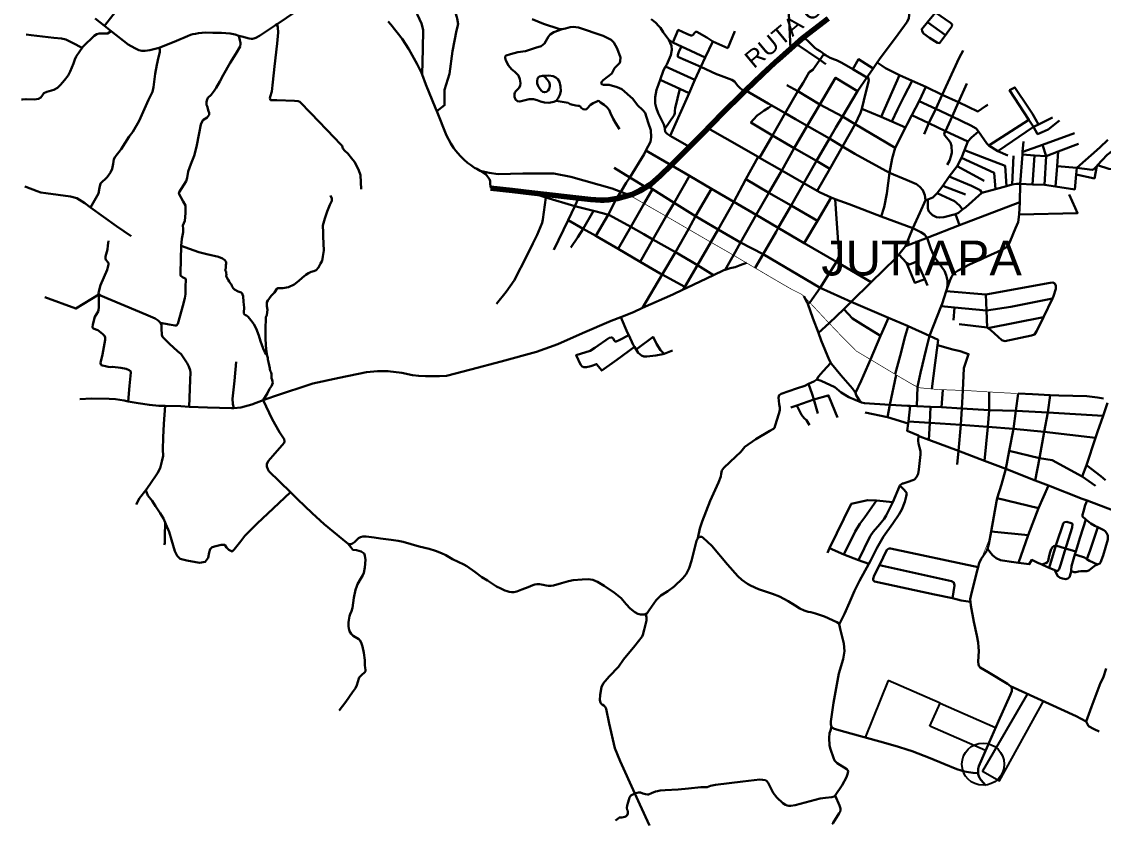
# Model space of a CAD drawing. Header units: inches. Extents: x -9 to 337, y -247 to 209.
# Drawn here: x -9.23 to 12.45, y 156.37 to 172.48 of the extents above; entities that cross this region are included whole.
import ezdxf

# ---------------------------------------------------------------- set-up
doc = ezdxf.new("R2010")
doc.units = ezdxf.units.IN
doc.header["$MEASUREMENT"] = 0
doc.layers.add('carreteras_Dissolve', color=7, linetype='Continuous', lineweight=30, true_color=0x340082)
doc.styles.get("Standard").update_dxf_attribs({"font": 'arial.ttf'})

msp = doc.modelspace()

# ---------------------------------------------------------------- linework, layer by layer
at = {"color": 1}
for p, q in [((8.138, 159.274), (7.682, 158.128)), ((9.18, 158.818), (8.138, 159.274)), ((8.977, 158.354), (9.18, 158.818)), ((9.18, 158.818), (10.294, 158.33)), ((10.093, 157.866), (8.977, 158.354))]:
    msp.add_line(p, q, dxfattribs=at)
msp.add_lwpolyline([(10.934, 159.004), (10.031, 157.455), (10.37, 157.257), (11.252, 158.86)], dxfattribs=at)
at = {"color": 5}
msp.add_circle((10.043, 157.594), 0.424, dxfattribs=at)
at = {"layer": 'carreteras_Dissolve', "color": 1}
for points in [[(7.921, 171.666), (7.968, 171.733), (8.342, 172.232), (8.524, 172.48), (8.555, 172.55), (8.582, 172.773), (8.67, 173.134), (8.758, 173.437), (8.9, 173.909), (8.958, 174.024), (9.085, 174.489), (9.1, 174.541)], [(-1.202, 171.425), (-1.182, 171.938), (-1.179, 172.318), (-1.213, 172.446), (-1.381, 172.807), (-1.406, 172.903), (-1.438, 173.026), (-1.575, 173.586), (-1.583, 173.837), (-1.576, 173.891), (-1.565, 173.91), (-1.539, 173.919), (-1.492, 173.92), (-1.403, 173.901), (-1.1, 173.822), (-1.026, 173.808), (-0.958, 173.79), (-0.795, 173.72), (-0.549, 173.622), (-0.338, 173.524), (-0.247, 173.474), (-0.165, 173.416), (-0.09, 173.387), (0.04, 173.325)], [(-7.566, 172.398), (-7.4, 172.609), (-7.23, 172.807), (-7.173, 172.862), (-7.12, 172.883), (-7.056, 172.896), (-6.988, 172.933), (-6.95, 172.956), (-6.843, 173.065), (-6.744, 173.168), (-6.617, 173.258), (-6.483, 173.318), (-6.353, 173.39), (-6.168, 173.517)], [(6.181, 171.935), (6.164, 172.37), (6.135, 172.899), (6.138, 173.136), (6.155, 173.246)], [(-0.906, 170.69), (-0.75, 170.807), (-0.75, 170.878), (-0.752, 171.116), (-0.649, 171.438), (-0.588, 171.893), (-0.512, 172.306), (-0.479, 172.433), (-0.499, 172.543), (-0.506, 172.569), (-0.555, 172.746), (-0.593, 172.793), (-0.63, 172.814), (-0.67, 172.823), (-0.805, 172.87)], [(-3.731, 172.686), (-4.108, 172.431), (-4.139, 172.411), (-4.457, 172.2), (-4.532, 172.16), (-4.572, 172.144), (-4.6, 172.14), (-4.626, 172.139), (-4.663, 172.144), (-4.816, 172.185), (-4.87, 172.2), (-4.947, 172.222), (-5.013, 172.24), (-5.048, 172.247), (-5.22, 172.256), (-5.392, 172.26), (-5.538, 172.262), (-5.609, 172.261), (-5.684, 172.249), (-5.742, 172.24), (-5.795, 172.229), (-5.839, 172.215), (-5.901, 172.193), (-6.125, 172.098), (-6.467, 171.958), (-6.656, 171.912), (-6.753, 171.899), (-6.817, 171.899), (-6.877, 171.911), (-6.946, 171.941), (-7.032, 171.988), (-7.094, 172.027), (-7.434, 172.293), (-7.498, 172.343), (-7.566, 172.398), (-7.753, 172.548)], [(8.926, 172.47), (9.088, 172.664)], [(9.088, 172.664), (9.393, 172.46), (9.421, 172.424), (9.419, 172.388), (9.359, 172.307), (9.287, 172.209)], [(-2.419, 169.121), (-2.432, 169.404), (-2.475, 169.52), (-2.555, 169.67), (-2.617, 169.744), (-2.686, 169.836), (-2.75, 169.893), (-2.787, 169.941), (-2.805, 169.994), (-2.841, 170.033), (-2.953, 170.15), (-3.431, 170.65), (-3.651, 170.873), (-3.687, 170.891), (-3.759, 170.893), (-4.11, 170.909), (-4.214, 170.908), (-4.236, 170.911), (-4.248, 170.929), (-4.25, 170.947), (-4.246, 170.977), (-4.214, 171.083), (-4.191, 171.27), (-4.156, 171.585), (-4.102, 172.045), (-4.085, 172.267), (-4.089, 172.363)], [(-4.089, 172.363), (-4.089, 172.367), (-4.108, 172.431)], [(0.175, 169.145), (0.167, 169.23), (0.161, 169.286), (0.153, 169.323), (0.114, 169.377), (0.075, 169.422), (0.026, 169.455), (-0.035, 169.494), (-0.106, 169.53), (-0.147, 169.549), (-0.233, 169.609), (-0.291, 169.654), (-0.365, 169.719), (-0.434, 169.789), (-0.526, 169.891), (-0.572, 169.951), (-0.625, 170.036), (-0.708, 170.201), (-0.906, 170.69), (-0.93, 170.75), (-1.126, 171.221), (-1.202, 171.425), (-1.214, 171.459), (-1.298, 171.632), (-1.465, 171.933), (-1.598, 172.136), (-1.827, 172.426), (-1.879, 172.484)], [(2.71, 171.168), (2.547, 171.217), (2.435, 171.218), (2.402, 171.228), (2.389, 171.241), (2.395, 171.27), (2.429, 171.309), (2.6, 171.44), (2.659, 171.548), (2.761, 171.659), (2.772, 171.689), (2.774, 171.763), (2.708, 171.944), (2.643, 172.065), (2.589, 172.117), (2.431, 172.195), (1.937, 172.363), (1.825, 172.378), (1.768, 172.372), (1.677, 172.347), (1.604, 172.332), (1.539, 172.338), (1.234, 172.437), (1.007, 172.531)], [(3.388, 172.533), (3.475, 172.468), (3.545, 172.392)], [(3.545, 172.392), (3.577, 172.358), (3.633, 172.274), (3.747, 172.117)], [(9.287, 172.209), (9.172, 172.052), (9.131, 172.06), (8.967, 172.158), (8.85, 172.247), (8.821, 172.292), (8.814, 172.333), (8.926, 172.47)], [(8.926, 172.47), (9.287, 172.209)], [(-9.135, 172.224), (-9.034, 172.212), (-8.581, 172.159), (-8.428, 172.147), (-8.337, 172.123), (-8.205, 172.059), (-8.016, 171.955)], [(-7.434, 172.293), (-7.504, 172.243), (-7.544, 172.242), (-7.672, 172.243), (-7.722, 172.23), (-7.773, 172.197), (-7.992, 171.987), (-8.016, 171.955)], [(-6.03, 167.984), (-6.018, 168.129), (-5.991, 168.259), (-5.987, 168.328), (-5.994, 168.394), (-5.953, 168.491), (-5.941, 168.641), (-5.942, 168.799), (-5.989, 168.879), (-6.074, 169.037), (-6.066, 169.063), (-5.93, 169.285), (-5.908, 169.353), (-5.888, 169.478), (-5.836, 169.625), (-5.768, 169.793), (-5.724, 169.975), (-5.669, 170.248), (-5.632, 170.422), (-5.593, 170.508), (-5.51, 170.561), (-5.485, 170.586), (-5.469, 170.616), (-5.469, 170.657), (-5.478, 170.687), (-5.51, 170.786), (-5.519, 170.814), (-5.521, 170.842), (-5.521, 170.87), (-5.516, 170.898), (-5.493, 170.952), (-5.428, 171.018), (-5.365, 171.096), (-5.329, 171.154), (-5.255, 171.285), (-5.184, 171.407), (-5.046, 171.653), (-4.936, 171.834), (-4.845, 171.986), (-4.839, 172.037), (-4.842, 172.054), (-4.852, 172.111), (-4.87, 172.2)], [(1.604, 172.332), (1.438, 172.273), (1.364, 172.227), (1.33, 172.181), (1.254, 172.046), (1.184, 171.99), (1.075, 171.958), (0.869, 171.89), (0.721, 171.87), (0.573, 171.831), (0.483, 171.8), (0.466, 171.782), (0.465, 171.759), (0.479, 171.7), (0.53, 171.602), (0.591, 171.53), (0.659, 171.473), (0.729, 171.399), (0.761, 171.331), (0.77, 171.249), (0.768, 171.197), (0.74, 171.146), (0.683, 171.096), (0.657, 171.059), (0.652, 171.028), (0.652, 170.976), (0.672, 170.922), (0.711, 170.886), (0.757, 170.878), (0.842, 170.898), (0.943, 170.93), (1.032, 170.93), (1.104, 170.906), (1.172, 170.878), (1.253, 170.86), (1.34, 170.857), (1.439, 170.872), (1.487, 170.897), (1.53, 170.95), (1.561, 171.016), (1.578, 171.089), (1.572, 171.184), (1.553, 171.275), (1.52, 171.329), (1.477, 171.364), (1.425, 171.387), (1.342, 171.401), (1.229, 171.396)], [(4.624, 172.085), (4.507, 172.165), (4.309, 172.279), (4.285, 172.278), (4.263, 172.267), (4.23, 172.219), (4.212, 172.204), (4.189, 172.205), (4.106, 172.241), (3.935, 172.315), (3.827, 172.066)], [(5.07, 172.291), (4.925, 171.951)], [(6.45, 172.172), (6.562, 172.063), (6.668, 171.958), (6.72, 171.926), (6.781, 171.892), (6.827, 171.855), (6.848, 171.832)], [(-8.016, 171.955), (-8.062, 171.892), (-8.131, 171.781), (-8.158, 171.726), (-8.186, 171.646), (-8.252, 171.483), (-8.291, 171.405), (-8.37, 171.307), (-8.45, 171.217), (-8.507, 171.152), (-8.58, 171.118), (-8.723, 171.072), (-8.781, 171.048), (-8.805, 171.007), (-8.841, 170.962), (-8.891, 170.935), (-8.97, 170.924), (-9.137, 170.931), (-9.207, 170.923), (-9.226, 170.918)], [(-7.844, 168.759), (-7.686, 169.037), (-7.666, 169.15), (-7.644, 169.238), (-7.513, 169.366), (-7.444, 169.459), (-7.412, 169.53), (-7.394, 169.634), (-7.378, 169.726), (-7.354, 169.77), (-7.23, 169.925), (-7.069, 170.18), (-6.995, 170.274), (-6.871, 170.493), (-6.685, 170.913), (-6.605, 171.072), (-6.581, 171.171), (-6.548, 171.434), (-6.518, 171.617), (-6.482, 171.772), (-6.459, 171.869), (-6.458, 171.926), (-6.467, 171.958)], [(3.747, 172.117), (3.8, 171.997), (3.808, 171.917), (3.786, 171.813), (3.706, 171.624), (3.681, 171.58)], [(3.747, 172.117), (3.827, 172.066)], [(3.827, 172.066), (3.838, 172.058), (3.996, 171.985)], [(4.387, 171.573), (3.928, 171.779), (3.925, 171.815), (3.955, 171.898), (3.996, 171.985)], [(3.996, 171.985), (4.474, 171.761)], [(4.474, 171.761), (4.624, 172.085)], [(4.925, 171.951), (4.624, 172.085)], [(6.299, 172.04), (6.77, 171.714)], [(4.387, 171.573), (4.474, 171.761)], [(6.328, 171.085), (6.434, 171.253), (6.558, 171.47), (6.633, 171.519), (6.77, 171.714)], [(6.77, 171.714), (6.848, 171.832)], [(6.77, 171.714), (6.89, 171.629)], [(6.848, 171.832), (6.883, 171.81), (6.981, 171.754), (7.064, 171.725), (7.107, 171.712), (7.213, 171.655), (7.435, 171.526)], [(7.435, 171.526), (7.545, 171.727), (7.838, 171.546)], [(9.226, 171.016), (9.563, 171.758), (9.643, 171.903)], [(3.681, 171.58), (3.639, 171.509), (3.568, 171.314)], [(4.267, 171.314), (3.681, 171.58)], [(4.267, 171.314), (4.387, 171.573)], [(4.743, 171.414), (4.7, 171.43), (4.387, 171.573)], [(7.435, 171.526), (7.713, 171.365)], [(7.732, 171.392), (7.838, 171.546)], [(7.838, 171.546), (7.921, 171.666)], [(8.365, 171.406), (8.089, 171.548), (8.018, 171.593), (7.921, 171.666)], [(3.568, 171.314), (3.535, 171.225), (3.5, 171.113), (3.474, 170.97), (3.474, 170.838), (3.492, 170.764), (3.53, 170.644), (3.61, 170.486), (3.645, 170.422), (3.658, 170.374), (3.664, 170.334)], [(3.965, 171.135), (3.568, 171.314)], [(4.151, 171.051), (4.267, 171.314)], [(5.254, 171.072), (5.129, 171.198), (5.06, 171.283), (5.01, 171.316), (4.743, 171.414)], [(6.774, 170.824), (7.088, 171.358), (7.524, 171.087)], [(7.524, 171.087), (7.53, 171.096), (7.713, 171.365)], [(7.614, 170.731), (7.692, 171.067), (7.754, 171.3), (7.732, 171.392)], [(7.713, 171.365), (7.732, 171.392)], [(8.003, 170.572), (8.365, 171.406)], [(8.216, 170.48), (8.329, 170.72), (8.461, 170.985), (8.621, 171.295)], [(8.621, 171.295), (8.365, 171.406)], [(8.893, 171.172), (8.621, 171.295)], [(3.286, 169.898), (3.379, 170.073), (3.39, 170.165), (3.385, 170.309), (3.334, 170.459), (3.27, 170.652), (3.226, 170.706), (3.119, 170.81), (3.021, 170.932), (2.806, 171.129), (2.71, 171.168)], [(3.664, 170.334), (3.853, 170.61), (3.865, 170.644), (3.867, 170.693), (3.872, 170.749), (3.965, 171.135)], [(3.77, 170.195), (4.151, 171.051)], [(4.151, 171.051), (3.965, 171.135)], [(5.809, 170.801), (5.734, 170.844), (5.287, 171.103)], [(6.076, 170.647), (6.328, 171.085)], [(6.328, 171.085), (6.113, 171.21)], [(6.774, 170.824), (6.328, 171.085)], [(7.224, 170.582), (7.524, 171.087)], [(8.762, 170.885), (8.893, 171.172)], [(9.226, 171.016), (8.893, 171.172)], [(9.548, 170.869), (9.719, 171.245)], [(11.152, 170.422), (11.031, 170.636), (10.954, 170.755), (10.679, 171.165), (10.574, 171.106), (10.961, 170.511)], [(1.487, 170.897), (1.727, 170.855), (1.769, 170.829), (1.818, 170.811), (1.882, 170.798), (1.924, 170.796), (1.951, 170.793), (1.965, 170.787), (1.977, 170.777), (1.991, 170.753), (2.007, 170.739), (2.026, 170.727), (2.061, 170.722), (2.096, 170.729), (2.111, 170.743), (2.175, 170.814), (2.226, 170.849), (2.3, 170.883), (2.331, 170.892), (2.347, 170.889), (2.374, 170.864), (2.451, 170.812), (2.504, 170.767), (2.546, 170.714), (2.576, 170.645), (2.631, 170.532), (2.677, 170.456)], [(8.616, 170.608), (8.762, 170.885)], [(9.093, 170.731), (8.762, 170.885)], [(9.093, 170.731), (9.226, 171.016)], [(9.548, 170.869), (9.226, 171.016)], [(9.423, 170.577), (9.548, 170.869)], [(10.138, 170.815), (10.092, 170.787), (9.939, 170.682), (9.548, 170.869)], [(5.82, 170.198), (5.39, 170.463), (5.445, 170.52), (5.517, 170.599), (5.581, 170.645), (5.657, 170.7), (5.739, 170.753), (5.809, 170.801)], [(6.076, 170.647), (5.809, 170.801)], [(5.82, 170.198), (6.076, 170.647)], [(6.516, 170.393), (6.286, 170.526), (6.076, 170.647)], [(6.516, 170.393), (6.774, 170.824)], [(7.224, 170.582), (6.774, 170.824)], [(7.482, 170.428), (7.587, 170.656), (7.614, 170.731)], [(7.614, 170.731), (8.003, 170.572)], [(8.955, 170.447), (9.093, 170.731)], [(9.423, 170.577), (9.093, 170.731)], [(2.677, 170.456), (2.755, 170.328)], [(6.963, 170.136), (7.095, 170.363), (7.224, 170.582)], [(7.482, 170.428), (7.224, 170.582)], [(7.226, 169.979), (7.482, 170.428)], [(8.279, 169.95), (7.482, 170.428)], [(8.003, 170.572), (8.216, 170.48)], [(8.216, 170.48), (8.486, 170.358)], [(8.486, 170.358), (8.52, 170.427), (8.616, 170.608)], [(8.955, 170.447), (8.616, 170.608)], [(8.859, 170.225), (8.955, 170.447)], [(9.29, 170.289), (8.955, 170.447)], [(9.29, 170.289), (9.423, 170.577)], [(9.949, 170.282), (9.906, 170.338), (9.798, 170.403), (9.423, 170.577)], [(10.157, 169.998), (10.961, 170.511)], [(10.961, 170.511), (11.051, 170.373)], [(11.051, 170.373), (11.136, 170.229), (11.229, 170.265), (11.349, 170.322), (11.576, 170.502)], [(11.051, 170.373), (11.152, 170.422)], [(11.152, 170.422), (11.436, 170.562)], [(3.664, 170.334), (3.674, 170.275), (3.709, 170.233), (3.77, 170.195)], [(3.77, 170.195), (3.818, 170.166), (4.158, 169.97)], [(5.533, 169.771), (4.864, 170.155), (4.529, 170.347)], [(5.565, 169.753), (5.82, 170.198)], [(6.258, 169.947), (5.82, 170.198)], [(6.258, 169.947), (6.516, 170.393)], [(6.963, 170.136), (6.516, 170.393)], [(8.279, 169.95), (8.486, 170.358)], [(9.326, 169.613), (9.368, 169.693), (9.402, 169.799), (9.414, 169.861), (9.411, 169.993), (9.392, 170.057), (9.344, 170.121), (9.274, 170.2), (9.263, 170.224), (9.271, 170.253), (9.29, 170.289)], [(9.739, 170.076), (9.29, 170.289)], [(9.739, 170.076), (9.814, 170.162), (9.949, 170.282)], [(10.157, 169.998), (10.118, 170.037), (9.949, 170.282)], [(10.34, 169.882), (11.051, 170.373)], [(11.235, 170.015), (11.872, 170.244)], [(6.705, 169.689), (6.963, 170.136)], [(7.226, 169.979), (6.963, 170.136)], [(6.97, 169.531), (7.226, 169.979)], [(8.164, 169.452), (7.471, 169.832), (7.226, 169.979)], [(9.67, 169.902), (9.739, 170.076)], [(10.34, 169.882), (10.157, 169.998)], [(10.835, 169.872), (10.851, 170.081)], [(10.835, 169.872), (10.838, 169.872), (11.235, 170.015)], [(11.305, 169.786), (11.235, 170.015)], [(11.55, 169.877), (11.957, 170.029)], [(12.543, 170.114), (12.382, 169.96), (11.925, 169.552)], [(2.96, 169.358), (3.249, 169.828), (3.286, 169.898)], [(3.286, 169.898), (3.792, 169.607), (4.157, 169.393)], [(5.286, 169.323), (5.533, 169.771)], [(5.565, 169.753), (5.533, 169.771)], [(6.007, 169.499), (5.565, 169.753)], [(6.007, 169.499), (6.258, 169.947)], [(6.705, 169.689), (6.258, 169.947)], [(8.164, 169.452), (8.223, 169.738), (8.279, 169.95)], [(9.522, 169.583), (9.611, 169.754)], [(9.611, 169.754), (9.67, 169.902)], [(10.295, 169.126), (10.265, 169.45), (9.611, 169.754)], [(10.51, 169.184), (10.486, 169.59), (10.029, 169.768), (9.67, 169.902)], [(10.539, 169.799), (10.34, 169.882)], [(10.625, 169.216), (10.652, 169.791)], [(10.789, 169.232), (10.831, 169.817)], [(10.831, 169.817), (10.835, 169.872)], [(10.831, 169.817), (10.834, 169.816), (11.071, 169.801)], [(11.03, 169.22), (11.071, 169.801)], [(11.071, 169.801), (11.305, 169.786)], [(11.271, 169.208), (11.305, 169.786)], [(11.305, 169.786), (11.55, 169.877)], [(11.527, 169.585), (11.55, 169.877)], [(12.336, 169.602), (12.562, 169.533), (12.662, 169.518), (12.712, 169.539), (12.855, 169.691), (12.898, 169.788), (12.931, 169.875), (12.965, 169.929), (13.012, 169.951), (13.058, 169.935), (13.082, 169.901), (13.133, 169.808), (13.169, 169.765)], [(12.336, 169.602), (12.428, 169.706), (12.53, 169.811), (12.641, 169.899)], [(2.96, 169.358), (2.651, 169.548)], [(6.45, 169.245), (6.511, 169.352), (6.705, 169.689)], [(6.97, 169.531), (6.705, 169.689)], [(9.366, 169.374), (9.522, 169.583)], [(10.065, 169.293), (9.522, 169.583)], [(11.494, 169.175), (11.527, 169.585)], [(11.527, 169.585), (11.925, 169.552)], [(12.322, 169.587), (12.274, 169.338), (11.911, 169.417)], [(11.925, 169.552), (11.911, 169.417)], [(11.925, 169.552), (12.229, 169.513), (12.26, 169.525), (12.322, 169.587)], [(12.322, 169.587), (12.336, 169.602)], [(2.783, 169.07), (2.61, 169.138), (1.783, 169.371), (1.443, 169.435), (0.822, 169.44), (0.323, 169.426), (0.143, 169.449), (-0.035, 169.494)], [(2.783, 169.07), (2.892, 169.248), (2.96, 169.358)], [(3.284, 169.162), (2.96, 169.358)], [(3.85, 168.852), (4.157, 169.393)], [(4.157, 169.393), (4.602, 169.133)], [(5.049, 168.871), (5.218, 169.2), (5.286, 169.323)], [(5.747, 169.051), (5.286, 169.323)], [(5.747, 169.051), (6.007, 169.499)], [(6.45, 169.245), (6.007, 169.499)], [(6.718, 169.092), (6.97, 169.531)], [(8.003, 168.574), (8.06, 168.763), (8.111, 169.037), (8.164, 169.452)], [(8.889, 168.901), (8.874, 169), (8.837, 169.101), (8.778, 169.168), (8.707, 169.222), (8.519, 169.301), (8.164, 169.452)], [(9.238, 169.191), (9.366, 169.374)], [(10.02, 169.052), (9.983, 169.1), (9.919, 169.139), (9.813, 169.188), (9.366, 169.374)], [(11.911, 169.417), (11.881, 169.118), (11.494, 169.175)], [(-7.844, 168.759), (-7.961, 168.844), (-8.118, 168.943), (-8.245, 168.973), (-8.744, 169.043), (-8.84, 169.056), (-8.913, 169.081), (-9.144, 169.172), (-9.161, 169.178)], [(2.985, 168.366), (3.249, 168.834), (3.416, 169.126)], [(3.416, 169.126), (3.322, 169.186)], [(3.85, 168.852), (3.416, 169.126)], [(4.281, 168.579), (4.602, 169.133)], [(4.602, 169.133), (5.049, 168.871)], [(6.196, 168.799), (6.45, 169.245)], [(6.718, 169.092), (6.45, 169.245)], [(9.122, 169.04), (9.238, 169.191)], [(9.689, 169.017), (9.238, 169.191)], [(10.295, 169.126), (10.02, 169.052)], [(10.51, 169.184), (10.295, 169.126)], [(10.625, 169.216), (10.51, 169.184)], [(10.789, 169.232), (10.773, 169.232), (10.71, 169.229), (10.625, 169.216)], [(10.777, 168.862), (10.789, 169.231), (10.789, 169.232)], [(11.03, 169.22), (10.789, 169.232)], [(11.271, 169.208), (11.03, 169.22)], [(11.494, 169.175), (11.271, 169.208)], [(-3.033, 168.996), (-3.012, 168.936), (-3.012, 168.888), (-3.052, 168.81), (-3.1, 168.678), (-3.151, 168.536), (-3.187, 168.392), (-3.184, 168.257), (-3.182, 168.171), (-3.171, 167.895), (-3.187, 167.772), (-3.204, 167.687), (-3.239, 167.632), (-3.276, 167.553), (-3.324, 167.497), (-3.369, 167.481), (-3.423, 167.468), (-3.474, 167.44), (-3.53, 167.408), (-3.606, 167.344), (-3.672, 167.282), (-3.763, 167.215), (-3.876, 167.156), (-3.992, 167.14), (-4.099, 167.135), (-4.112, 167.123), (-4.155, 167.05), (-4.224, 166.983), (-4.291, 166.891), (-4.311, 166.859), (-4.315, 166.819), (-4.311, 166.777), (-4.296, 166.702), (-4.302, 166.658), (-4.314, 166.599), (-4.332, 166.557), (-4.335, 166.499), (-4.341, 166.366), (-4.338, 166.234), (-4.341, 166.129), (-4.333, 166.003), (-4.323, 165.916), (-4.302, 165.779)], [(1.283, 168.955), (0.995, 169.051)], [(1.02, 168.033), (1.104, 168.206), (1.208, 168.451), (1.218, 168.514), (1.283, 168.955)], [(1.283, 168.955), (1.292, 169.017)], [(1.862, 168.785), (1.283, 168.955)], [(1.862, 168.785), (1.937, 168.943)], [(2.53, 168.611), (2.698, 168.934), (2.783, 169.07)], [(2.956, 169.001), (2.783, 169.07)], [(5.492, 168.61), (5.747, 169.051)], [(6.196, 168.799), (5.747, 169.051)], [(6.999, 168.957), (6.779, 169.058), (6.718, 169.092)], [(6.724, 168.49), (6.999, 168.957)], [(7.078, 168.921), (6.999, 168.957)], [(7.105, 167.667), (7.159, 167.785), (7.112, 168.433), (7.078, 168.921)], [(8.003, 168.574), (7.358, 168.823), (7.078, 168.921)], [(8.635, 168.343), (8.774, 168.648), (8.889, 168.901)], [(8.889, 168.901), (8.934, 168.917)], [(8.934, 168.917), (9.036, 168.954), (9.122, 169.04)], [(9.492, 168.622), (9.258, 168.565), (9.171, 168.553), (9.11, 168.565), (9.028, 168.603), (8.985, 168.648), (8.948, 168.687), (8.934, 168.741), (8.934, 168.796), (8.934, 168.917)], [(9.628, 168.713), (9.576, 168.789), (9.512, 168.851), (9.468, 168.881), (9.122, 169.04)], [(10.02, 169.052), (9.696, 168.765), (9.628, 168.713)], [(11.77, 169.014), (11.89, 168.749), (11.938, 168.644), (10.769, 168.616)], [(-7.034, 168.18), (-7.322, 168.38), (-7.844, 168.759)], [(1.726, 168.501), (1.862, 168.785)], [(2.232, 168.689), (1.862, 168.785)], [(2.232, 168.689), (2.03, 168.33)], [(2.53, 168.611), (2.442, 168.635), (2.232, 168.689)], [(3.427, 168.117), (3.694, 168.579), (3.85, 168.852)], [(4.281, 168.579), (3.85, 168.852)], [(4.734, 168.313), (4.735, 168.313), (5.049, 168.871)], [(5.049, 168.871), (5.129, 168.825), (5.492, 168.61)], [(5.939, 168.346), (6.196, 168.799)], [(6.724, 168.49), (6.196, 168.799)], [(9.628, 168.713), (9.6, 168.691), (9.553, 168.652), (9.492, 168.622)], [(9.573, 168.399), (10.777, 168.862)], [(10.769, 168.616), (10.777, 168.862)], [(1.442, 167.904), (1.726, 168.501)], [(2.03, 168.33), (1.726, 168.501)], [(2.282, 168.188), (2.53, 168.611)], [(2.985, 168.366), (2.557, 168.603), (2.53, 168.611)], [(3.877, 167.857), (4.141, 168.319), (4.141, 168.319), (4.281, 168.579)], [(4.734, 168.313), (4.281, 168.579)], [(5.179, 168.052), (5.492, 168.61)], [(5.492, 168.61), (5.939, 168.346)], [(6.46, 168.042), (6.724, 168.49)], [(8.635, 168.343), (8.003, 168.574)], [(9.324, 167.135), (9.375, 167.287), (9.413, 167.366), (9.435, 167.404), (9.485, 167.451), (9.544, 167.493), (9.771, 167.613), (10.405, 167.903), (10.509, 167.962), (10.55, 168.007), (10.586, 168.081), (10.695, 168.341), (10.745, 168.462), (10.769, 168.616)], [(9.573, 168.399), (9.573, 168.399), (9.492, 168.622)], [(2.03, 168.33), (1.924, 168.158), (1.784, 167.952)], [(2.282, 168.188), (2.03, 168.33)], [(2.73, 167.927), (2.985, 168.366)], [(3.427, 168.117), (3.241, 168.224), (2.985, 168.366)], [(4.317, 167.599), (4.584, 168.062), (4.734, 168.313)], [(5.179, 168.052), (4.734, 168.313)], [(5.633, 167.818), (5.893, 168.266), (5.939, 168.346)], [(5.939, 168.346), (6.46, 168.042)], [(8.489, 167.98), (8.635, 168.343)], [(8.919, 168.147), (8.869, 168.213), (8.793, 168.264), (8.635, 168.343)], [(8.919, 168.147), (9.573, 168.399)], [(-7.68, 167.014), (-7.687, 167.045), (-7.643, 167.196), (-7.512, 167.509), (-7.488, 167.614), (-7.488, 167.646), (-7.503, 167.669), (-7.525, 167.693), (-7.538, 167.707), (-7.545, 167.731), (-7.545, 167.77), (-7.506, 167.914), (-7.496, 167.993), (-7.488, 168.09)], [(0.293, 166.827), (0.485, 167.062), (0.647, 167.293), (0.907, 167.798), (1.02, 168.033)], [(2.73, 167.927), (2.35, 168.15), (2.282, 168.188)], [(3.169, 167.669), (3.427, 168.117)], [(3.877, 167.857), (3.427, 168.117)], [(4.875, 167.507), (5.039, 167.8), (5.179, 168.052)], [(5.633, 167.818), (5.179, 168.052)], [(6.46, 168.042), (7.105, 167.667)], [(8.489, 167.98), (8.919, 168.147)], [(9.324, 167.135), (9.333, 167.214), (9.327, 167.29), (9.305, 167.397), (9.267, 167.485), (9.087, 167.736), (9.043, 167.818), (8.998, 167.928), (8.919, 168.147)], [(-6.446, 166.445), (-6.267, 166.407), (-6.151, 166.387), (-6.119, 166.39), (-6.098, 166.426), (-6.046, 166.591), (-5.993, 166.782), (-5.954, 166.94), (-5.943, 167.015), (-5.939, 167.15), (-5.937, 167.323), (-5.999, 167.356), (-6.042, 167.392), (-6.045, 167.439), (-6.03, 167.984)], [(-4.302, 165.779), (-4.314, 165.799), (-4.331, 165.823), (-4.35, 165.852), (-4.387, 165.929), (-4.439, 166.075), (-4.47, 166.189), (-4.524, 166.328), (-4.571, 166.418), (-4.606, 166.462), (-4.688, 166.563), (-4.717, 166.587), (-4.736, 166.596), (-4.757, 166.608), (-4.77, 166.632), (-4.771, 166.655), (-4.764, 166.744), (-4.774, 166.813), (-4.782, 166.866), (-4.789, 166.977), (-4.797, 167.011), (-4.805, 167.032), (-4.829, 167.049), (-4.864, 167.066), (-4.885, 167.074), (-4.957, 167.111), (-4.988, 167.141), (-4.993, 167.15), (-4.999, 167.161), (-5.005, 167.169), (-5.011, 167.181), (-5.016, 167.192), (-5.022, 167.205), (-5.028, 167.217), (-5.037, 167.229), (-5.068, 167.274), (-5.086, 167.308), (-5.122, 167.363), (-5.126, 167.37), (-5.129, 167.384), (-5.129, 167.39), (-5.125, 167.395), (-5.12, 167.402), (-5.117, 167.407), (-5.117, 167.413), (-5.119, 167.416), (-5.123, 167.42), (-5.128, 167.424), (-5.131, 167.429), (-5.132, 167.433), (-5.129, 167.437), (-5.128, 167.442), (-5.126, 167.447), (-5.125, 167.452), (-5.128, 167.471), (-5.135, 167.477), (-5.141, 167.484), (-5.144, 167.495), (-5.144, 167.504), (-5.142, 167.514), (-5.137, 167.523), (-5.133, 167.53), (-5.131, 167.539), (-5.131, 167.55), (-5.131, 167.562), (-5.134, 167.582), (-5.134, 167.601), (-5.129, 167.631), (-5.129, 167.642), (-5.129, 167.655), (-5.134, 167.671), (-5.154, 167.697), (-5.202, 167.736), (-5.283, 167.766), (-5.514, 167.818), (-5.673, 167.858), (-5.861, 167.928), (-6.03, 167.984)], [(3.169, 167.669), (2.73, 167.927)], [(3.613, 167.411), (3.877, 167.857)], [(4.317, 167.599), (4.187, 167.679), (3.877, 167.857)], [(5.474, 167.543), (5.633, 167.818)], [(6.78, 167.143), (5.633, 167.818)], [(7.798, 167.256), (8.296, 167.739), (8.353, 167.81)], [(8.353, 167.81), (8.489, 167.98)], [(8.509, 167.647), (8.353, 167.81)], [(3.613, 167.411), (3.569, 167.434), (3.169, 167.669)], [(4.066, 167.166), (4.317, 167.599)], [(4.64, 167.401), (4.317, 167.599)], [(4.875, 167.507), (4.971, 167.538), (5.074, 167.56), (5.176, 167.601), (5.3, 167.646)], [(6.78, 167.143), (7.105, 167.667)], [(7.105, 167.667), (7.798, 167.256)], [(8.873, 167.319), (8.717, 167.67), (8.566, 167.616), (8.509, 167.647)], [(8.873, 167.319), (8.677, 167.242), (8.509, 167.647)], [(3.22, 166.741), (3.613, 167.411)], [(4.066, 167.166), (3.613, 167.411)], [(4.107, 167.145), (4.64, 167.401)], [(4.64, 167.401), (4.848, 167.498), (4.875, 167.507)], [(4.033, 167.109), (4.066, 167.166)], [(4.107, 167.145), (4.066, 167.166)], [(7.4, 166.861), (7.798, 167.256)], [(8.929, 167.193), (8.873, 167.319)], [(10.098, 167.011), (11.387, 167.244), (11.441, 167.249), (11.478, 167.231), (11.498, 167.187), (11.501, 167.122), (11.457, 166.975), (11.437, 166.934)], [(-7.68, 167.014), (-8.138, 166.73), (-8.764, 166.957)], [(-7.091, 164.869), (-7.062, 165.178), (-7.039, 165.445), (-7.044, 165.473), (-7.068, 165.497), (-7.13, 165.52), (-7.24, 165.544), (-7.408, 165.563), (-7.447, 165.555), (-7.493, 165.558), (-7.543, 165.571), (-7.607, 165.585), (-7.629, 165.594), (-7.64, 165.61), (-7.642, 165.641), (-7.608, 165.81), (-7.552, 166.102), (-7.55, 166.152), (-7.563, 166.181), (-7.604, 166.224), (-7.698, 166.299), (-7.791, 166.331), (-7.803, 166.355), (-7.8, 166.413), (-7.76, 166.566), (-7.726, 166.616), (-7.693, 166.673), (-7.685, 166.704), (-7.679, 166.753), (-7.68, 167.014)], [(-6.446, 166.445), (-6.492, 166.489), (-6.552, 166.528), (-6.74, 166.609), (-7.645, 166.991), (-7.68, 167.014)], [(3.22, 166.741), (3.826, 167.01), (4.033, 167.109)], [(4.033, 167.109), (4.107, 167.145)], [(6.528, 166.821), (6.516, 166.854), (6.453, 166.976)], [(6.528, 166.821), (6.569, 166.852), (6.78, 167.143)], [(7.4, 166.861), (6.78, 167.143)], [(9.204, 166.778), (9.221, 166.821), (9.306, 167.079)], [(9.306, 167.079), (9.324, 167.135)], [(9.306, 167.079), (10.098, 167.011)], [(10.109, 166.693), (10.098, 167.011)], [(10.109, 166.693), (10.596, 166.762), (11.437, 166.934)], [(11.437, 166.934), (11.256, 166.559)], [(2.782, 166.56), (3.034, 166.658), (3.22, 166.741)], [(6.745, 166.24), (6.631, 166.538), (6.528, 166.821)], [(6.745, 166.24), (6.96, 166.434), (7.249, 166.714)], [(7.249, 166.714), (7.4, 166.861)], [(7.99, 166.18), (7.639, 166.396), (7.428, 166.533), (7.249, 166.714)], [(8.146, 166.543), (7.4, 166.861)], [(8.966, 166.183), (9.204, 166.778)], [(9.204, 166.778), (9.471, 166.753)], [(9.451, 166.496), (9.471, 166.753)], [(9.471, 166.753), (10.109, 166.693)], [(-1.045, 165.375), (-0.85, 165.372), (-0.713, 165.382), (-0.223, 165.506), (0.382, 165.669), (1.093, 165.865), (1.522, 166.018), (2.016, 166.236), (2.592, 166.485), (2.782, 166.56)], [(2.94, 166.194), (2.915, 166.245), (2.782, 166.56)], [(7.99, 166.18), (8.02, 166.253), (8.146, 166.543)], [(8.542, 166.375), (8.529, 166.38), (8.146, 166.543)], [(10.125, 166.349), (10.109, 166.693)], [(10.14, 166.338), (11.256, 166.559)], [(11.256, 166.559), (11.123, 166.281), (11.075, 166.208), (11.016, 166.189), (10.477, 166.076), (10.418, 166.094), (10.199, 166.297), (10.14, 166.338)], [(-5.868, 164.762), (-5.85, 165.299), (-5.842, 165.448), (-5.847, 165.491), (-5.877, 165.568), (-5.907, 165.635), (-6.029, 165.815), (-6.103, 165.875), (-6.265, 166.021), (-6.402, 166.165), (-6.416, 166.202), (-6.42, 166.327), (-6.425, 166.398), (-6.446, 166.445)], [(8.28, 165.412), (8.384, 165.78), (8.481, 166.178), (8.542, 166.375)], [(8.966, 166.183), (8.542, 166.375)], [(10.125, 166.349), (9.565, 166.415)], [(10.14, 166.338), (10.125, 166.349)], [(3.058, 165.962), (2.703, 165.703), (2.4, 165.485), (2.298, 165.617), (2.182, 165.574), (2.094, 165.554), (2.041, 165.554), (2.005, 165.567), (1.973, 165.607), (1.888, 165.795), (2.166, 165.88), (2.264, 165.94), (2.551, 166.141), (2.588, 166.148), (2.608, 166.146), (2.627, 166.132), (2.656, 166.079), (2.671, 166.066), (2.692, 166.066), (2.749, 166.093), (2.94, 166.194)], [(3.058, 165.962), (3.033, 166.005), (2.94, 166.194)], [(3.648, 165.821), (3.576, 165.893), (3.5, 166.022), (3.43, 166.162), (3.09, 165.908)], [(6.994, 165.642), (6.961, 165.703), (6.801, 166.092), (6.745, 166.24)], [(7.484, 165.037), (7.601, 165.281), (7.788, 165.707), (7.99, 166.18)], [(8.713, 164.771), (8.728, 165.158), (8.79, 165.442), (8.9, 165.915), (8.966, 166.183)], [(9.128, 165.997), (9.141, 166.1), (8.966, 166.183)], [(3.09, 165.908), (3.058, 165.962)], [(3.648, 165.821), (3.625, 165.812), (3.481, 165.786), (3.305, 165.77), (3.242, 165.768), (3.194, 165.786), (3.131, 165.84), (3.09, 165.908)], [(3.817, 165.89), (3.648, 165.821)], [(9.018, 165.117), (9.083, 165.641), (9.128, 165.997)], [(9.617, 164.725), (9.64, 165.087), (9.654, 165.534), (9.753, 165.815), (9.582, 165.878), (9.434, 165.906), (9.128, 165.997)], [(-4.972, 164.734), (-4.991, 164.819), (-5, 164.919), (-4.962, 165.278), (-4.924, 165.658)], [(-4.384, 164.892), (-4.298, 165.034), (-4.255, 165.122), (-4.217, 165.175), (-4.203, 165.204), (-4.192, 165.237), (-4.197, 165.265), (-4.204, 165.298), (-4.215, 165.336), (-4.22, 165.353), (-4.22, 165.368), (-4.22, 165.384), (-4.219, 165.394), (-4.219, 165.412), (-4.227, 165.45), (-4.237, 165.47), (-4.245, 165.491), (-4.25, 165.506), (-4.253, 165.535), (-4.281, 165.657), (-4.292, 165.707), (-4.293, 165.744), (-4.302, 165.779)], [(6.709, 165.305), (6.747, 165.364), (6.84, 165.476), (6.994, 165.642)], [(7.484, 165.037), (7.474, 165.062), (7.425, 165.129), (7.192, 165.396), (7.005, 165.621), (6.994, 165.642)], [(-4.384, 164.892), (-4.157, 164.974), (-3.387, 165.228), (-2.859, 165.338), (-2.312, 165.453), (-2.091, 165.476), (-1.884, 165.476), (-1.603, 165.443), (-1.391, 165.396), (-1.267, 165.378), (-1.135, 165.377), (-1.045, 165.375)], [(4.325, 162.124), (4.363, 162.321), (4.414, 162.458), (4.576, 162.873), (4.741, 163.242), (4.785, 163.364), (4.792, 163.417), (4.808, 163.481), (4.849, 163.535), (5.089, 163.766), (5.185, 163.859), (5.269, 163.956), (5.488, 164.112), (5.772, 164.28), (5.84, 164.32), (5.86, 164.338), (5.879, 164.382), (5.952, 164.618), (5.971, 164.694), (5.969, 164.748), (5.956, 164.811), (5.94, 164.948), (5.956, 164.992), (5.998, 165.017), (6.303, 165.127), (6.472, 165.181), (6.547, 165.217)], [(6.618, 165.016), (6.547, 165.217), (6.65, 165.266), (6.709, 165.305)], [(6.709, 165.305), (6.798, 165.279), (7.07, 165.154), (7.201, 165.048), (7.354, 164.951), (7.608, 164.845)], [(8.176, 164.8), (8.303, 165.398)], [(6.65, 164.905), (6.618, 165.016)], [(6.65, 164.905), (6.939, 164.988), (6.956, 164.955), (7.124, 164.548)], [(7.608, 164.845), (7.568, 164.887), (7.501, 164.992), (7.484, 165.037)], [(9.208, 164.751), (9.234, 165.103)], [(10.098, 157.166), (9.997, 157.283), (9.974, 157.317), (9.956, 157.355), (9.946, 157.394), (9.945, 157.413), (9.942, 157.453), (9.946, 157.503), (9.958, 157.551), (10.023, 157.705), (10.163, 158.026), (10.349, 158.457), (10.585, 158.981), (10.616, 159.055), (10.619, 159.091), (10.619, 159.122), (10.594, 159.159), (10.532, 159.206), (10.143, 159.44), (9.987, 159.532), (9.961, 159.563), (9.949, 159.6), (9.941, 159.649), (9.958, 159.865), (9.954, 159.938), (9.946, 160.032), (9.92, 160.176), (9.858, 160.45), (9.797, 160.774), (9.789, 160.848), (9.787, 160.902), (9.796, 160.961), (9.839, 161.129), (9.929, 161.495), (9.943, 161.546), (9.966, 161.629), (9.996, 161.691), (10.007, 161.708), (10.115, 161.874), (10.116, 161.877), (10.129, 161.915), (10.155, 162.008), (10.204, 162.26), (10.31, 162.861), (10.327, 162.927), (10.412, 163.199), (10.501, 163.514), (10.566, 163.874), (10.65, 164.318), (10.701, 164.677), (10.747, 165.025)], [(10.164, 164.693), (10.168, 165.057)], [(12.458, 164.924), (12.333, 164.946), (12.122, 164.973), (11.561, 164.987), (11.39, 164.994), (11.032, 165.01), (10.747, 165.025)], [(11.343, 164.646), (11.39, 164.994)], [(-8.06, 164.911), (-7.824, 164.929), (-7.474, 164.921), (-7.348, 164.914), (-7.17, 164.883), (-7.091, 164.869), (-6.888, 164.834), (-6.664, 164.799), (-6.474, 164.78), (-6.349, 164.777), (-6.037, 164.77), (-5.868, 164.762), (-5.498, 164.745), (-5.021, 164.73), (-4.972, 164.734), (-4.835, 164.746), (-4.615, 164.809), (-4.384, 164.892)], [(-6.739, 163.09), (-6.655, 163.201), (-6.501, 163.428), (-6.452, 163.529), (-6.413, 163.665), (-6.388, 163.774), (-6.394, 163.902), (-6.391, 164.145), (-6.376, 164.418), (-6.349, 164.777)], [(-4.384, 164.892), (-4.207, 164.511), (-4.059, 164.249), (-3.962, 164.113), (-3.959, 164.066), (-3.966, 164.035), (-4.189, 163.776), (-4.283, 163.669), (-4.312, 163.61), (-4.312, 163.564), (-4.292, 163.511), (-4.27, 163.47), (-3.838, 163.047), (-3.697, 162.91), (-3.402, 162.63), (-3.166, 162.408), (-2.79, 162.097), (-2.682, 162.013), (-2.651, 162.007), (-2.625, 162.007), (-2.593, 162.017), (-2.552, 162.047), (-2.472, 162.124), (-2.436, 162.146), (-2.389, 162.159), (-2.322, 162.161), (-2.159, 162.138), (-2.031, 162.116), (-1.817, 162.089), (-1.681, 162.074), (-1.582, 162.054), (-1.259, 161.959), (-1.059, 161.912), (-0.929, 161.871), (-0.809, 161.825), (-0.723, 161.782), (-0.592, 161.706), (-0.361, 161.598), (-0.303, 161.565), (-0.143, 161.448), (-0.002, 161.347), (0.111, 161.274), (0.294, 161.155), (0.375, 161.115), (0.458, 161.079), (0.504, 161.064), (0.547, 161.052), (0.592, 161.046), (0.639, 161.046), (0.7, 161.056), (0.802, 161.095), (0.924, 161.145), (1.017, 161.184), (1.059, 161.197), (1.102, 161.202), (1.153, 161.202), (1.229, 161.192), (1.289, 161.175), (1.329, 161.168), (1.384, 161.168), (1.433, 161.176), (1.592, 161.224), (1.733, 161.263), (1.83, 161.281), (2.007, 161.297), (2.125, 161.301), (2.172, 161.299), (2.221, 161.287), (2.318, 161.251), (2.45, 161.168), (2.654, 161.028), (2.792, 160.921), (2.893, 160.804), (2.973, 160.716), (3.063, 160.644), (3.122, 160.611), (3.174, 160.595), (3.207, 160.592), (3.254, 160.596), (3.282, 160.61), (3.308, 160.622), (3.349, 160.68), (3.494, 160.881), (3.584, 160.975), (3.616, 160.997), (3.722, 161.062), (3.851, 161.154), (4.025, 161.322), (4.092, 161.407), (4.122, 161.459), (4.15, 161.523), (4.2, 161.673), (4.299, 162.074), (4.325, 162.124)], [(6.189, 164.744), (6.311, 164.787)], [(6.311, 164.787), (6.65, 164.905)], [(6.562, 164.39), (6.504, 164.491), (6.455, 164.533), (6.406, 164.598), (6.311, 164.787)], [(6.731, 164.626), (6.65, 164.905)], [(8.176, 164.8), (7.669, 164.835), (7.608, 164.845)], [(8.126, 164.552), (8.176, 164.8)], [(8.579, 164.777), (8.531, 164.778), (8.176, 164.8)], [(8.548, 164.468), (8.579, 164.777)], [(8.713, 164.771), (8.579, 164.777)], [(8.991, 164.76), (8.713, 164.771)], [(12.493, 163.286), (12.403, 163.372), (12.113, 163.588), (12.299, 164.14), (12.338, 164.256), (12.449, 164.578), (12.539, 164.839)], [(8.126, 164.552), (7.68, 164.642)], [(8.542, 164.426), (8.126, 164.552)], [(8.973, 164.435), (8.991, 164.76)], [(9.208, 164.751), (8.991, 164.76)], [(9.617, 164.725), (9.208, 164.751)], [(9.597, 164.395), (9.617, 164.725)], [(10.164, 164.693), (9.617, 164.725)], [(10.139, 164.358), (10.164, 164.693)], [(11.343, 164.646), (10.706, 164.677), (10.701, 164.677), (10.164, 164.693)], [(11.264, 164.259), (11.343, 164.646)], [(12.449, 164.578), (11.343, 164.646)], [(8.746, 164.182), (8.521, 164.28), (8.542, 164.426)], [(8.542, 164.426), (8.548, 164.468)], [(8.973, 164.435), (8.548, 164.468)], [(8.956, 164.1), (8.973, 164.435)], [(9.597, 164.395), (8.973, 164.435)], [(9.55, 163.877), (9.597, 164.395)], [(10.139, 164.358), (9.597, 164.395)], [(10.072, 163.678), (10.139, 164.358)], [(11.264, 164.259), (10.65, 164.318), (10.139, 164.358)], [(8.787, 163.841), (8.786, 163.873), (8.769, 163.942), (8.749, 164.024), (8.744, 164.074), (8.746, 164.182)], [(8.956, 164.1), (8.778, 164.167), (8.746, 164.182)], [(11.173, 163.732), (11.264, 164.259)], [(12.299, 164.14), (11.264, 164.259)], [(9.55, 163.877), (8.956, 164.1)], [(8.373, 163.184), (8.424, 163.219), (8.442, 163.224), (8.544, 163.253), (8.637, 163.287), (8.671, 163.299), (8.708, 163.348), (8.743, 163.418), (8.758, 163.502), (8.789, 163.801), (8.787, 163.841)], [(9.525, 163.6), (9.55, 163.877)], [(10.072, 163.678), (9.55, 163.877)], [(11.173, 163.732), (10.566, 163.874)], [(11.09, 163.284), (11.173, 163.732)], [(12.03, 163.365), (11.425, 163.688), (11.173, 163.732)], [(11.09, 163.284), (10.501, 163.514), (10.072, 163.678)], [(12.03, 163.365), (12.113, 163.588)], [(11.357, 163.18), (11.09, 163.284)], [(12.295, 163.174), (12.03, 163.365)], [(-6.931, 162.799), (-6.862, 162.928), (-6.739, 163.09)], [(-6.739, 163.09), (-6.694, 162.978), (-6.609, 162.874), (-6.541, 162.768), (-6.45, 162.626), (-6.383, 162.523), (-6.349, 162.441)], [(-6.349, 162.441), (-6.335, 162.407), (-6.271, 162.253), (-6.223, 162.093), (-6.154, 161.866), (-6.106, 161.772), (-6.048, 161.712), (-5.914, 161.678), (-5.662, 161.634), (-5.549, 161.652), (-5.487, 161.734), (-5.465, 161.836), (-5.445, 161.908), (-5.407, 161.946), (-5.335, 161.962), (-5.224, 161.99), (-5.154, 161.99), (-5.122, 161.94), (-5.074, 161.894), (-5.004, 161.86), (-4.966, 161.898), (-4.834, 162.064), (-4.753, 162.171), (-4.503, 162.418), (-4.182, 162.723), (-3.838, 163.047)], [(7.752, 161.612), (7.785, 161.673), (7.913, 161.926), (8.045, 162.158), (8.234, 162.421), (8.362, 162.61), (8.412, 162.699), (8.473, 162.853), (8.504, 162.96), (8.512, 163.03), (8.464, 163.098), (8.373, 163.184)], [(8.235, 162.846), (8.373, 163.184)], [(11.156, 162.727), (11.357, 163.18)], [(12.126, 162.88), (12.031, 162.916), (11.357, 163.18)], [(6.968, 161.922), (7.4, 162.815), (7.736, 162.885), (7.907, 162.879)], [(7.254, 161.796), (7.481, 162.259), (7.572, 162.41), (7.673, 162.548), (7.907, 162.879)], [(7.548, 161.684), (7.781, 162.164), (7.837, 162.251), (7.972, 162.405), (8.061, 162.512), (8.103, 162.582), (8.235, 162.846)], [(7.907, 162.879), (8.235, 162.846)], [(10.327, 162.927), (11.156, 162.727)], [(12.103, 162.497), (12.032, 162.561), (12.038, 162.591), (12.053, 162.661), (12.091, 162.789), (12.126, 162.88)], [(13.195, 162.47), (12.126, 162.88)], [(10.948, 162.189), (11.156, 162.727)], [(-6.349, 162.441), (-6.355, 162.167), (-6.355, 162.026), (-6.368, 161.992)], [(11.696, 161.919), (11.713, 161.976), (11.827, 162.34), (11.836, 162.411), (11.805, 162.428), (11.718, 162.452), (11.676, 162.444), (11.649, 162.419), (11.634, 162.372), (11.53, 162.06), (11.503, 161.976)], [(11.901, 161.857), (11.989, 162.144), (12.103, 162.497)], [(12.344, 162.345), (12.284, 162.373), (12.199, 162.423), (12.103, 162.497)], [(10.204, 162.26), (10.948, 162.189)], [(10.752, 161.634), (10.948, 162.189)], [(12.121, 161.707), (12.186, 161.888), (12.269, 162.127), (12.344, 162.345)], [(12.333, 161.598), (12.348, 161.605), (12.382, 161.62), (12.395, 161.641), (12.448, 161.777), (12.495, 161.938), (12.541, 162.098), (12.546, 162.142), (12.54, 162.181), (12.513, 162.231), (12.49, 162.266), (12.466, 162.287), (12.408, 162.314), (12.344, 162.345)], [(-2.682, 162.013), (-2.631, 161.944), (-2.585, 161.893), (-2.513, 161.882), (-2.418, 161.856), (-2.364, 161.818), (-2.345, 161.776), (-2.336, 161.693), (-2.345, 161.538), (-2.367, 161.433), (-2.388, 161.385), (-2.426, 161.315), (-2.493, 161.203), (-2.51, 161.16), (-2.533, 161.092), (-2.568, 160.931), (-2.597, 160.729), (-2.615, 160.662), (-2.64, 160.6), (-2.652, 160.561), (-2.67, 160.484), (-2.676, 160.432), (-2.672, 160.364), (-2.668, 160.315), (-2.653, 160.262), (-2.621, 160.206), (-2.58, 160.167), (-2.471, 160.103), (-2.448, 160.082), (-2.424, 160.037), (-2.394, 159.953), (-2.368, 159.827), (-2.345, 159.678), (-2.347, 159.58), (-2.341, 159.528), (-2.336, 159.488), (-2.337, 159.458), (-2.349, 159.44), (-2.413, 159.382), (-2.458, 159.335), (-2.469, 159.312), (-2.511, 159.18), (-2.533, 159.121), (-2.594, 159.035), (-2.731, 158.843), (-2.859, 158.67)], [(4.325, 162.124), (4.369, 162.15), (4.408, 162.15), (4.435, 162.133), (4.606, 161.973), (4.922, 161.599), (5.129, 161.366), (5.206, 161.292), (5.324, 161.209), (5.383, 161.177), (5.545, 161.102), (5.824, 161.008), (5.96, 160.954), (6.139, 160.862), (6.278, 160.774), (6.371, 160.714), (6.455, 160.674), (6.535, 160.649), (6.59, 160.639), (6.684, 160.617), (6.867, 160.557), (7.113, 160.442), (7.143, 160.42), (7.158, 160.394)], [(11.218, 161.597), (11.302, 161.622), (11.331, 161.645), (11.346, 161.672), (11.363, 161.738), (11.382, 161.823), (11.41, 161.908), (11.435, 161.944), (11.461, 161.967), (11.503, 161.976)], [(11.503, 161.976), (11.365, 161.533)], [(11.503, 161.976), (11.696, 161.919)], [(6.926, 161.834), (6.968, 161.922)], [(7.254, 161.796), (6.968, 161.922)], [(7.548, 161.684), (7.254, 161.796)], [(7.966, 161.587), (8.117, 161.89), (8.156, 161.918), (8.19, 161.92), (9.943, 161.546)], [(10.129, 161.915), (10.232, 161.783), (10.305, 161.722), (10.394, 161.682), (10.432, 161.676), (10.611, 161.648), (10.709, 161.638), (10.752, 161.634)], [(11.478, 161.481), (11.514, 161.469), (11.542, 161.474), (11.566, 161.504), (11.6, 161.604), (11.696, 161.919)], [(11.696, 161.919), (11.901, 161.857)], [(11.805, 161.464), (11.807, 161.482), (11.818, 161.564), (11.884, 161.797)], [(11.884, 161.797), (11.901, 161.857)], [(12.121, 161.707), (12.074, 161.738), (12.037, 161.752), (11.884, 161.797)], [(7.158, 160.394), (7.268, 160.611), (7.363, 160.835), (7.464, 161.068), (7.569, 161.273), (7.752, 161.612)], [(7.752, 161.612), (7.548, 161.684)], [(9.431, 160.92), (9.072, 160.998), (7.867, 161.257), (7.839, 161.285), (7.839, 161.307), (7.859, 161.374), (7.966, 161.587)], [(9.431, 160.92), (9.47, 161.177), (9.458, 161.236), (9.411, 161.263), (7.966, 161.587)], [(10.752, 161.634), (10.969, 161.604), (11.017, 161.69), (11.153, 161.625), (11.193, 161.608), (11.218, 161.597)], [(11.218, 161.597), (11.336, 161.546), (11.365, 161.533)], [(11.365, 161.533), (11.478, 161.481)], [(11.805, 161.464), (11.869, 161.445), (11.899, 161.444), (11.955, 161.458), (12.001, 161.463), (12.086, 161.462), (12.12, 161.464), (12.163, 161.479), (12.239, 161.535), (12.289, 161.575), (12.333, 161.598)], [(12.333, 161.598), (12.177, 161.67), (12.121, 161.707)], [(11.478, 161.481), (11.51, 161.421), (11.538, 161.365), (11.587, 161.33), (11.637, 161.315), (11.703, 161.303), (11.74, 161.315), (11.772, 161.343), (11.802, 161.431), (11.805, 161.464)], [(9.789, 160.848), (9.606, 160.876), (9.431, 160.92)], [(3.066, 157.004), (2.768, 157.656), (2.663, 157.918), (2.549, 158.41), (2.488, 158.704), (2.467, 158.747), (2.439, 158.768), (2.412, 158.788), (2.391, 158.806), (2.375, 158.834), (2.363, 158.88), (2.371, 158.985), (2.396, 159.14), (2.432, 159.212), (2.552, 159.35), (2.736, 159.543), (2.836, 159.69), (3.063, 159.968), (3.208, 160.151), (3.224, 160.19), (3.252, 160.289), (3.294, 160.478), (3.295, 160.537), (3.282, 160.61)], [(7.158, 160.394), (7.167, 160.377), (7.181, 160.308), (7.25, 160.012), (7.266, 159.863), (7.236, 159.697), (7.149, 159.412), (7.048, 158.825), (6.99, 158.451), (6.989, 158.387), (7.006, 158.344), (7.042, 158.312), (7.106, 158.29), (7.272, 158.243), (8.091, 158.013), (8.349, 157.939), (8.512, 157.891), (8.62, 157.856), (8.984, 157.713), (9.259, 157.603), (9.52, 157.496), (9.603, 157.468), (9.671, 157.448), (9.748, 157.436), (9.843, 157.42), (9.945, 157.413)], [(12.108, 158.451), (12.215, 158.745), (12.398, 159.228), (12.448, 159.324), (12.512, 159.513)], [(10.594, 159.159), (11.91, 158.56), (12.108, 158.451)], [(7.081, 156.963), (7.222, 157.17), (7.308, 157.332), (7.327, 157.396), (7.342, 157.444), (7.335, 157.468), (7.311, 157.492), (7.119, 157.617), (7.068, 157.667), (7.042, 157.723), (6.983, 157.894), (6.966, 157.967), (6.961, 158.122), (6.968, 158.217), (6.982, 158.27), (7.006, 158.344)], [(12.108, 158.451), (12.157, 158.353), (12.268, 158.295), (12.366, 158.249)], [(3.066, 157.004), (3.108, 157.02), (3.137, 157.024), (3.177, 157.023), (3.227, 157.003), (3.277, 156.992), (3.316, 156.987), (3.339, 156.989), (3.398, 157.013), (3.475, 157.045), (3.519, 157.056), (3.571, 157.063), (3.671, 157.07), (3.935, 157.086), (4.136, 157.104), (4.385, 157.132), (4.469, 157.132), (4.512, 157.134), (4.579, 157.158), (4.683, 157.177), (5.228, 157.246), (5.571, 157.284), (5.624, 157.282), (5.68, 157.271), (5.71, 157.256), (5.733, 157.222), (5.837, 157.022), (5.91, 156.927), (6.029, 156.812), (6.083, 156.779), (6.117, 156.766), (6.149, 156.76), (6.193, 156.76), (6.279, 156.77), (6.474, 156.828), (6.775, 156.907), (6.888, 156.92), (7.009, 156.931), (7.058, 156.945), (7.081, 156.963)], [(2.676, 156.466), (2.755, 156.525), (2.768, 156.527), (2.801, 156.528), (2.866, 156.539), (2.893, 156.552), (2.912, 156.572), (2.925, 156.602), (2.926, 156.616), (2.926, 156.638), (2.922, 156.658), (2.912, 156.677), (2.905, 156.717), (2.911, 156.766), (2.932, 156.835), (2.957, 156.924), (2.984, 156.965), (3.039, 156.994), (3.066, 157.004)], [(3.355, 156.367), (3.167, 156.783), (3.066, 157.004)], [(7.081, 156.963), (7.167, 156.763), (7.184, 156.708), (7.184, 156.691), (7.184, 156.676), (7.176, 156.641), (7.161, 156.614), (7.035, 156.417), (7.02, 156.393)]]:
    msp.add_lwpolyline(points, dxfattribs=at)
at = {"layer": 'carreteras_Dissolve', "color": 3}
for points in [[(2.948, 169.034), (3.006, 169.049), (3.153, 169.12), (3.267, 169.191), (3.304, 169.214), (3.362, 169.25), (3.553, 169.416), (3.769, 169.631), (4.134, 169.994), (4.174, 170.033), (4.477, 170.341), (4.506, 170.37), (4.896, 170.769), (5.105, 170.976), (5.231, 171.096), (5.264, 171.127), (5.598, 171.448), (5.86, 171.696), (5.916, 171.745), (6.036, 171.851), (6.109, 171.916), (6.158, 171.96), (6.277, 172.065), (6.412, 172.185), (6.43, 172.199), (6.916, 172.57)], [(2.956, 169.001), (3.018, 169.018), (3.169, 169.091), (3.284, 169.162), (3.322, 169.186), (3.382, 169.223), (3.576, 169.392), (3.792, 169.607), (4.158, 169.97), (4.198, 170.01), (4.501, 170.317), (4.529, 170.347), (4.92, 170.746), (5.129, 170.952), (5.254, 171.072), (5.287, 171.103), (5.621, 171.424), (5.883, 171.671), (5.938, 171.72), (6.058, 171.826), (6.131, 171.891), (6.181, 171.935), (6.299, 172.04), (6.433, 172.159), (6.45, 172.172), (6.936, 172.543)], [(2.965, 168.969), (3.029, 168.987), (3.185, 169.061), (3.302, 169.134), (3.34, 169.158), (3.402, 169.196), (3.599, 169.368), (3.816, 169.583), (4.181, 169.947), (4.221, 169.986), (4.524, 170.294), (4.553, 170.323), (4.944, 170.722), (5.152, 170.928), (5.277, 171.048), (5.31, 171.079), (5.644, 171.399), (5.905, 171.647), (5.96, 171.695), (6.08, 171.801), (6.153, 171.866), (6.203, 171.91), (6.321, 172.015), (6.454, 172.133), (6.471, 172.146), (6.955, 172.517)], [(0.171, 169.112), (0.605, 169.063), (0.992, 169.018), (1.288, 168.984), (1.467, 168.963), (1.933, 168.91), (2.173, 168.883), (2.378, 168.866), (2.452, 168.869), (2.544, 168.873), (2.704, 168.901), (2.725, 168.905), (2.965, 168.969)], [(0.175, 169.145), (0.608, 169.096), (0.995, 169.051), (1.292, 169.017), (1.471, 168.996), (1.937, 168.943), (2.176, 168.916), (2.379, 168.9), (2.45, 168.902), (2.541, 168.906), (2.698, 168.934), (2.717, 168.937), (2.956, 169.001)], [(0.179, 169.178), (0.612, 169.129), (0.999, 169.085), (1.296, 169.05), (1.474, 169.029), (1.941, 168.976), (2.179, 168.949), (2.38, 168.933), (2.449, 168.935), (2.537, 168.94), (2.693, 168.967), (2.71, 168.97), (2.948, 169.034)]]:
    msp.add_lwpolyline(points, dxfattribs=at)
at = {"layer": 'carreteras_Dissolve', "color": 1}
msp.add_lwpolyline([(1.229, 171.396), (1.212, 171.395), (1.152, 171.38), (1.127, 171.36), (1.11, 171.334), (1.103, 171.298), (1.103, 171.244), (1.13, 171.177), (1.183, 171.101), (1.219, 171.072), (1.255, 171.068), (1.294, 171.078), (1.329, 171.103), (1.345, 171.133), (1.361, 171.187), (1.36, 171.22), (1.347, 171.27), (1.306, 171.32), (1.264, 171.367)], close=True, dxfattribs=at)
at = {"layer": 'carreteras_Dissolve', "color": 5, "const_width": 0.0133}
msp.add_lwpolyline([(9.958, 157.551), (10.616, 159.055), (10.618, 159.073), (10.619, 159.122), (10.563, 159.182), (10.338, 159.323), (9.987, 159.532), (9.955, 159.581), (9.941, 159.649), (9.949, 159.757), (9.954, 159.938), (9.828, 160.612), (9.791, 160.932), (9.966, 161.629), (10.007, 161.708), (10.179, 162.134), (10.31, 162.861), (10.457, 163.356), (10.608, 164.096), (10.747, 165.021, 0.44313), (10.744, 165.025), (10.422, 165.042), (10.168, 165.057), (9.77, 165.082), (9.64, 165.087), (9.234, 165.103), (9.113, 165.108), (9.018, 165.117), (8.775, 165.141), (8.728, 165.158), (8.719, 165.161), (8.641, 165.2), (8.303, 165.398), (8.28, 165.412), (7.788, 165.707), (7.76, 165.723), (7.499, 165.879), (7.18, 166.203), (6.96, 166.434), (6.878, 166.52), (6.569, 166.852), (6.453, 166.976), (6.405, 167.015), (6.208, 167.114), (5.88, 167.304), (5.474, 167.543), (5.411, 167.58), (5.3, 167.646), (5.039, 167.8), (4.953, 167.851), (4.584, 168.062), (4.422, 168.156), (4.141, 168.319), (3.694, 168.579), (3.249, 168.834), (3.041, 168.954), (2.956, 169.001)], format="xyb", dxfattribs=at)

# ---------------------------------------------------------------- texts
at = {"color": 8, "transparency": 33554610, "insert": (5.225, 171.796), "char_height": 0.35, "attachment_point": 1, "rotation": 39.7536}
msp.add_mtext('RUTA CA-1', dxfattribs=at)
at = {"color": 8, "transparency": 33554610, "insert": (6.801, 168.093), "char_height": 0.7, "attachment_point": 1}
msp.add_mtext('JUTIAPA', dxfattribs=at)

doc.saveas('drawing.dxf')
